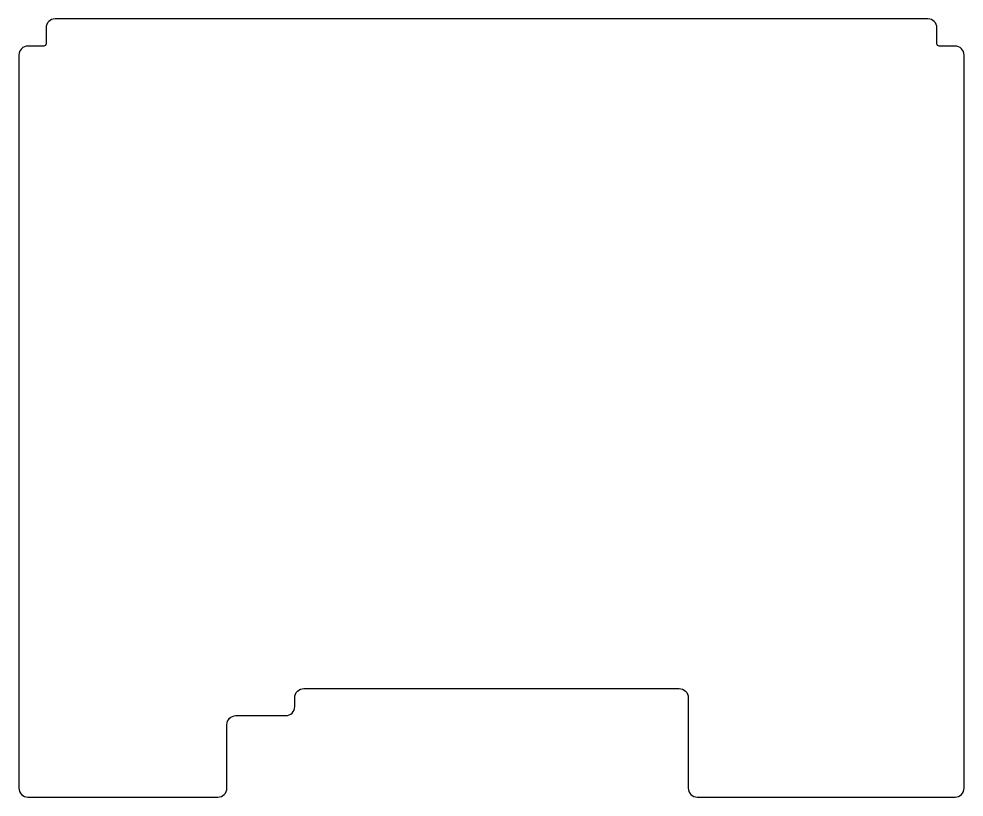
# Model space of a CAD drawing. Header units: millimetres. Extents: x -105 to 105, y -182 to -10.
import ezdxf

# ---------------------------------------------------------------- set-up
doc = ezdxf.new("R2010")
doc.units = ezdxf.units.MM
doc.layers.get('0').update_dxf_attribs({"linetype": 'CONTINUOUS'})

msp = doc.modelspace()

# ---------------------------------------------------------------- linework, layer by layer
msp.add_lwpolyline([(-104.5, -18), (-104.5, -180, 0.414214), (-102.5, -182), (-60.5, -182, 0.414214), (-58.5, -180), (-58.5, -166, -0.414214), (-56.5, -164), (-45.5, -164, 0.414214), (-43.5, -162), (-43.5, -160, -0.414214), (-41.5, -158), (41.5, -158, -0.414214), (43.5, -160), (43.5, -180, 0.414214), (45.5, -182), (102.5, -182, 0.414214), (104.5, -180), (104.5, -18, 0.414214), (102.5, -16), (99, -16, -0.414214), (98.5, -15.5), (98.5, -12, 0.414214), (96.5, -10), (-96.5, -10, 0.414214), (-98.5, -12), (-98.5, -15.5, -0.414214), (-99, -16), (-102.5, -16, 0.414214)], format="xyb", close=True)

doc.saveas('drawing.dxf')
